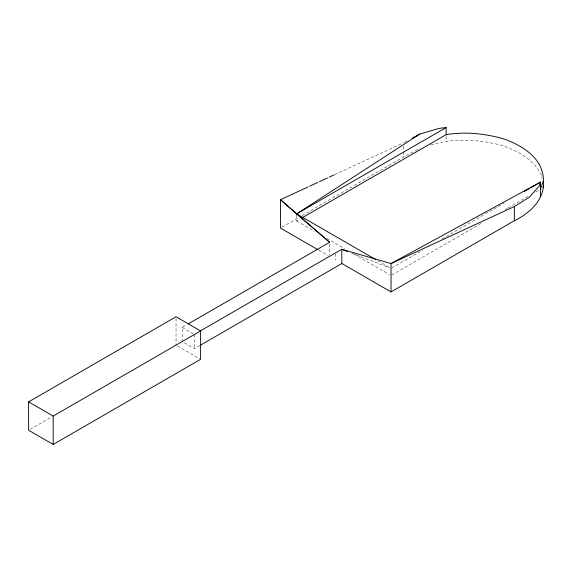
<?xml version="1.0" encoding="UTF-8"?>
<svg xmlns="http://www.w3.org/2000/svg" width="572" height="572" viewBox="0 0 572 572"><rect width="100%" height="100%" fill="white"/><g stroke="black" fill="none" stroke-linecap="round" stroke-linejoin="round"><path stroke-width="0.43" stroke-dasharray="2.86 2.15" d="M281.996 227.184L298.949 217.396M302.03 215.615L403.761 156.885L419.762 148.262M296.618 214.772L296.618 220.978L300.472 218.754M199.828 345.531L194.423 348.655L182.182 341.584L182.182 327.398L186.815 324.724M30.144 429.365L51.759 416.888M391.799 267.946L422.629 250.15M441.899 239.024L504.332 202.981M391.799 275.046L481.981 222.98M505.105 209.631L507.414 208.294M508.186 207.85L528.228 196.282M535.935 191.827L540.554 189.16M404.518 142.285L407.571 140.64M334.806 174.574L403.761 142.7M430.787 145.016C454.182 137.823 479.593 139.275 502.995 145.731C518.497 151.294 534.048 159.795 541.498 175.232M351.623 253.11L389.389 267.76M377.877 260.796L391.033 268.397M296.618 220.978L314.421 231.26M326.798 238.402L344.601 248.684M353.882 254.04L389.482 274.596M318.861 250.25L328.085 255.577M182.182 327.398L193.572 333.976M177.577 346.017L199.843 358.873M541.748 176.912L542.006 178.586M194.33 334.413L194.423 348.655M446.146 136.422L446.146 141.749M403.761 146.246L403.761 149.792M403.761 151.566L403.761 156.885M335.743 253.768L335.743 259.995M329.622 244.051L329.622 254.69M176.04 318.532L176.04 345.13"/><path stroke-width="0.86" d="M540.554 189.16L543.4 180.731C543.686 158.265 521.814 145.073 502.995 138.638C484.541 133.576 465.122 131.453 446.146 134.649L302.016 217.868M543.4 180.731C545.195 199.292 529.729 213.356 514.335 220.728L391.033 291.92L341.863 263.528L341.77 249.292L391.033 263.542L514.335 206.542L529.272 197.297L539.217 186.043L540.554 182.068L391.033 263.542L391.033 291.92M308.036 186.951L280.452 199.7L296.618 213.885L419.762 134.077L439.26 128.335L446.146 127.556L446.146 134.649M300.665 217.36L296.618 213.885L446.146 127.556M28.6 401.88L176.04 316.759L200.615 330.945L200.615 359.316L53.175 444.444L28.6 430.251L28.6 401.88L53.175 416.066L200.615 330.945M188.36 323.831L329.622 242.278L280.452 199.7L280.452 228.078L318.096 249.807M200.507 330.845L341.77 249.292L347.519 251.516M200.6 345.088L341.863 263.528M524.374 191.413L528.993 188.739M530.537 187.852L540.554 182.068L540.554 196.253M412.14 138.181L419.762 134.077M309.652 186.2L317.767 182.447M319.39 181.696L327.506 177.949M329.122 177.198L333.991 174.946M296.618 213.885L375.554 259.459M302.009 218.518L329.622 242.278M543.143 186.143L543.4 187.823M514.335 206.542L514.335 220.728M53.175 416.066L53.175 444.444"/></g></svg>
